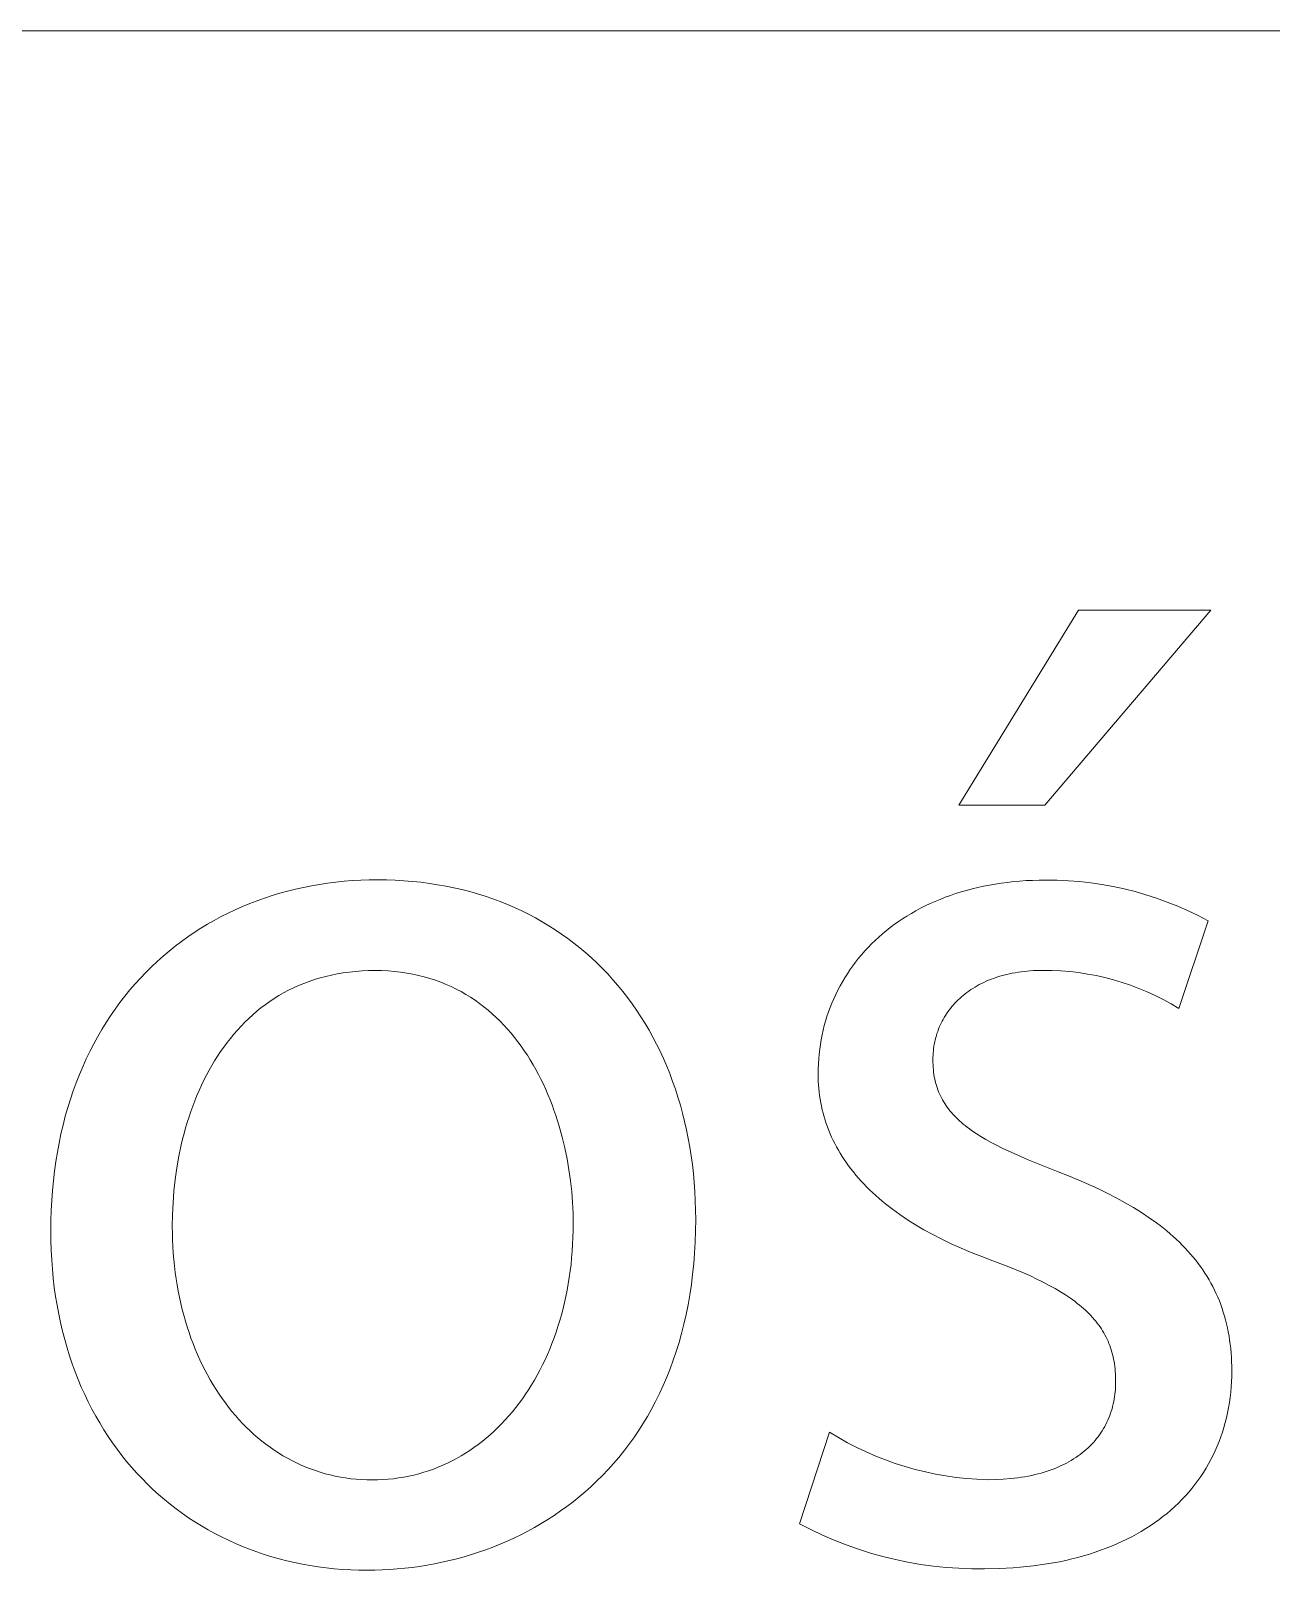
# Model space of a CAD drawing. Header units: millimetres. Extents: x 430 to 4403, y -1522 to 1254.
# Drawn here: x 3843.36 to 3879.55, y -1456.11 to -1411.21 of the extents above; entities that cross this region are included whole.
import ezdxf

# ---------------------------------------------------------------- set-up
doc = ezdxf.new("R2010")
doc.units = ezdxf.units.MM
doc.header["$MEASUREMENT"] = 0
doc.layers.add('Domyślny', color=7, linetype='Continuous', true_color=0x000000)

msp = doc.modelspace()

# ---------------------------------------------------------------- linework, layer by layer
at = {"layer": 'Domyślny', "color": 18, "lineweight": 15, "true_color": 0x000000}
for p, q in [((2901.529, -1411.214), (4399.215, -1411.214)), ((3870.432, -1433.802), (3873.924, -1428.113)), ((3877.788, -1428.113), (3872.945, -1433.802)), ((3873.924, -1428.113), (3877.788, -1428.113)), ((3872.945, -1433.802), (3870.432, -1433.802)), ((3850.627, -1436.369), (3850.853, -1436.307)), ((3850.853, -1436.307), (3851.082, -1436.25)), ((3851.082, -1436.25), (3851.312, -1436.199)), ((3851.312, -1436.199), (3851.545, -1436.153)), ((3851.545, -1436.153), (3851.781, -1436.112)), ((3851.781, -1436.112), (3852.018, -1436.076)), ((3852.018, -1436.076), (3852.257, -1436.046)), ((3852.257, -1436.046), (3852.499, -1436.021)), ((3852.499, -1436.021), (3852.742, -1436.002)), ((3852.742, -1436.002), (3852.987, -1435.988)), ((3852.987, -1435.988), (3853.234, -1435.98)), ((3853.234, -1435.98), (3853.482, -1435.977)), ((3853.482, -1435.977), (3853.74, -1435.98)), ((3853.74, -1435.98), (3853.995, -1435.989)), ((3853.995, -1435.989), (3854.248, -1436.004)), ((3854.248, -1436.004), (3854.498, -1436.024)), ((3854.498, -1436.024), (3854.745, -1436.05)), ((3854.745, -1436.05), (3854.989, -1436.082)), ((3854.989, -1436.082), (3855.23, -1436.119)), ((3855.23, -1436.119), (3855.469, -1436.162)), ((3855.469, -1436.162), (3855.704, -1436.21)), ((3855.704, -1436.21), (3855.936, -1436.264)), ((3855.936, -1436.264), (3856.166, -1436.323)), ((3856.166, -1436.323), (3856.392, -1436.387)), ((3870.341, -1436.38), (3870.499, -1436.331)), ((3870.499, -1436.331), (3870.659, -1436.285)), ((3870.659, -1436.285), (3870.821, -1436.241)), ((3870.821, -1436.241), (3870.986, -1436.201)), ((3870.986, -1436.201), (3871.154, -1436.165)), ((3871.154, -1436.165), (3871.324, -1436.131)), ((3871.324, -1436.131), (3871.497, -1436.101)), ((3871.497, -1436.101), (3871.673, -1436.074)), ((3871.673, -1436.074), (3871.851, -1436.051)), ((3871.851, -1436.051), (3872.032, -1436.031)), ((3872.032, -1436.031), (3872.215, -1436.015)), ((3872.215, -1436.015), (3872.4, -1436.002)), ((3872.4, -1436.002), (3872.588, -1435.993)), ((3872.588, -1435.993), (3872.779, -1435.987)), ((3872.779, -1435.987), (3872.972, -1435.985)), ((3872.972, -1435.985), (3873.301, -1435.989)), ((3873.301, -1435.989), (3873.63, -1436.003)), ((3873.63, -1436.003), (3873.958, -1436.028)), ((3873.958, -1436.028), (3874.285, -1436.065)), ((3874.285, -1436.065), (3874.61, -1436.113)), ((3874.61, -1436.113), (3874.934, -1436.171)), ((3874.934, -1436.171), (3875.256, -1436.241)), ((3875.256, -1436.241), (3875.575, -1436.321)), ((3875.575, -1436.321), (3875.891, -1436.412)), ((3849.325, -1436.851), (3849.535, -1436.758)), ((3849.535, -1436.758), (3849.748, -1436.67)), ((3849.748, -1436.67), (3849.964, -1436.587)), ((3849.964, -1436.587), (3850.182, -1436.509)), ((3850.182, -1436.509), (3850.403, -1436.436)), ((3850.403, -1436.436), (3850.627, -1436.369)), ((3856.392, -1436.387), (3856.615, -1436.457)), ((3856.615, -1436.457), (3856.835, -1436.532)), ((3856.835, -1436.532), (3857.051, -1436.612)), ((3857.051, -1436.612), (3857.264, -1436.698)), ((3857.264, -1436.698), (3857.474, -1436.788)), ((3869.318, -1436.809), (3869.456, -1436.739)), ((3869.456, -1436.739), (3869.596, -1436.672)), ((3869.596, -1436.672), (3869.74, -1436.608)), ((3869.74, -1436.608), (3869.886, -1436.547)), ((3869.886, -1436.547), (3870.035, -1436.488)), ((3870.035, -1436.488), (3870.187, -1436.433)), ((3870.187, -1436.433), (3870.341, -1436.38)), ((3875.891, -1436.412), (3876.204, -1436.513)), ((3876.204, -1436.513), (3876.514, -1436.625)), ((3876.514, -1436.625), (3876.819, -1436.748)), ((3876.819, -1436.748), (3877.12, -1436.881)), ((3848.514, -1437.274), (3848.712, -1437.16)), ((3848.712, -1437.16), (3848.913, -1437.052)), ((3848.913, -1437.052), (3849.117, -1436.949)), ((3849.117, -1436.949), (3849.325, -1436.851)), ((3857.474, -1436.788), (3857.681, -1436.884)), ((3857.681, -1436.884), (3857.884, -1436.984)), ((3857.884, -1436.984), (3858.084, -1437.09)), ((3858.084, -1437.09), (3858.28, -1437.2)), ((3858.28, -1437.2), (3858.473, -1437.316)), ((3868.551, -1437.283), (3868.671, -1437.198)), ((3868.671, -1437.198), (3868.795, -1437.115)), ((3868.795, -1437.115), (3868.921, -1437.034)), ((3868.921, -1437.034), (3869.05, -1436.957)), ((3869.05, -1436.957), (3869.183, -1436.881)), ((3869.183, -1436.881), (3869.318, -1436.809)), ((3877.708, -1437.176), (3876.848, -1439.73)), ((3877.12, -1436.881), (3877.417, -1437.023)), ((3877.417, -1437.023), (3877.708, -1437.176)), ((3847.753, -1437.776), (3847.938, -1437.643)), ((3847.938, -1437.643), (3848.127, -1437.515)), ((3848.127, -1437.515), (3848.319, -1437.392)), ((3848.319, -1437.392), (3848.514, -1437.274)), ((3858.473, -1437.316), (3858.662, -1437.436)), ((3858.662, -1437.436), (3858.847, -1437.56)), ((3858.847, -1437.56), (3859.029, -1437.69)), ((3867.992, -1437.746), (3868.098, -1437.649)), ((3868.098, -1437.649), (3868.207, -1437.554)), ((3868.207, -1437.554), (3868.318, -1437.461)), ((3868.318, -1437.461), (3868.433, -1437.371)), ((3868.433, -1437.371), (3868.551, -1437.283)), ((3847.219, -1438.205), (3847.394, -1438.057)), ((3847.394, -1438.057), (3847.572, -1437.914)), ((3847.572, -1437.914), (3847.753, -1437.776)), ((3859.029, -1437.69), (3859.207, -1437.824)), ((3859.207, -1437.824), (3859.381, -1437.963)), ((3859.381, -1437.963), (3859.551, -1438.106)), ((3859.551, -1438.106), (3859.718, -1438.254)), ((3867.601, -1438.157), (3867.694, -1438.051)), ((3867.694, -1438.051), (3867.79, -1437.947)), ((3867.79, -1437.947), (3867.89, -1437.846)), ((3867.89, -1437.846), (3867.992, -1437.746)), ((3846.718, -1438.676), (3846.882, -1438.514)), ((3846.882, -1438.514), (3847.049, -1438.357)), ((3847.049, -1438.357), (3847.219, -1438.205)), ((3859.718, -1438.254), (3859.88, -1438.407)), ((3859.88, -1438.407), (3860.039, -1438.563)), ((3860.039, -1438.563), (3860.193, -1438.724)), ((3867.259, -1438.6), (3867.34, -1438.487)), ((3867.34, -1438.487), (3867.424, -1438.375)), ((3867.424, -1438.375), (3867.511, -1438.265)), ((3867.511, -1438.265), (3867.601, -1438.157)), ((3846.252, -1439.191), (3846.404, -1439.014)), ((3846.404, -1439.014), (3846.559, -1438.843)), ((3846.559, -1438.843), (3846.718, -1438.676)), ((3851.324, -1438.999), (3851.173, -1439.062)), ((3851.479, -1438.941), (3851.324, -1438.999)), ((3851.637, -1438.887), (3851.479, -1438.941)), ((3851.799, -1438.838), (3851.637, -1438.887)), ((3851.964, -1438.794), (3851.799, -1438.838)), ((3852.132, -1438.755), (3851.964, -1438.794)), ((3852.303, -1438.721), (3852.132, -1438.755)), ((3852.478, -1438.691), (3852.303, -1438.721)), ((3852.656, -1438.667), (3852.478, -1438.691)), ((3852.838, -1438.648), (3852.656, -1438.667)), ((3853.023, -1438.634), (3852.838, -1438.648)), ((3853.211, -1438.626), (3853.023, -1438.634)), ((3853.403, -1438.623), (3853.211, -1438.626)), ((3853.595, -1438.626), (3853.403, -1438.623)), ((3853.784, -1438.635), (3853.595, -1438.626)), ((3853.969, -1438.65), (3853.784, -1438.635)), ((3854.15, -1438.671), (3853.969, -1438.65)), ((3854.328, -1438.697), (3854.15, -1438.671)), ((3854.502, -1438.728), (3854.328, -1438.697)), ((3854.673, -1438.765), (3854.502, -1438.728)), ((3854.84, -1438.807), (3854.673, -1438.765)), ((3855.004, -1438.854), (3854.84, -1438.807)), ((3855.164, -1438.907), (3855.004, -1438.854)), ((3855.321, -1438.964), (3855.164, -1438.907)), ((3855.474, -1439.026), (3855.321, -1438.964)), ((3860.193, -1438.724), (3860.344, -1438.89)), ((3860.344, -1438.89), (3860.49, -1439.059)), ((3866.969, -1439.073), (3867.036, -1438.953)), ((3867.036, -1438.953), (3867.107, -1438.833)), ((3867.107, -1438.833), (3867.182, -1438.716)), ((3867.182, -1438.716), (3867.259, -1438.6)), ((3871.097, -1439.001), (3871.032, -1439.035)), ((3871.164, -1438.969), (3871.097, -1439.001)), ((3871.232, -1438.938), (3871.164, -1438.969)), ((3871.302, -1438.908), (3871.232, -1438.938)), ((3871.373, -1438.879), (3871.302, -1438.908)), ((3871.445, -1438.852), (3871.373, -1438.879)), ((3871.519, -1438.826), (3871.445, -1438.852)), ((3871.595, -1438.802), (3871.519, -1438.826)), ((3871.671, -1438.779), (3871.595, -1438.802)), ((3871.75, -1438.757), (3871.671, -1438.779)), ((3871.829, -1438.737), (3871.75, -1438.757)), ((3871.91, -1438.719), (3871.829, -1438.737)), ((3871.993, -1438.702), (3871.91, -1438.719)), ((3872.076, -1438.686), (3871.993, -1438.702)), ((3872.162, -1438.672), (3872.076, -1438.686)), ((3872.248, -1438.66), (3872.162, -1438.672)), ((3872.336, -1438.649), (3872.248, -1438.66)), ((3872.425, -1438.64), (3872.336, -1438.649)), ((3872.516, -1438.632), (3872.425, -1438.64)), ((3872.608, -1438.626), (3872.516, -1438.632)), ((3872.702, -1438.622), (3872.608, -1438.626)), ((3872.796, -1438.619), (3872.702, -1438.622)), ((3872.892, -1438.618), (3872.796, -1438.619)), ((3873.152, -1438.621), (3872.892, -1438.618)), ((3873.412, -1438.634), (3873.152, -1438.621)), ((3873.672, -1438.655), (3873.412, -1438.634)), ((3873.93, -1438.685), (3873.672, -1438.655)), ((3874.187, -1438.725), (3873.93, -1438.685)), ((3874.443, -1438.773), (3874.187, -1438.725)), ((3874.697, -1438.83), (3874.443, -1438.773)), ((3874.948, -1438.896), (3874.697, -1438.83)), ((3875.197, -1438.971), (3874.948, -1438.896)), ((3875.444, -1439.054), (3875.197, -1438.971)), ((3845.962, -1439.557), (3846.105, -1439.371)), ((3846.105, -1439.371), (3846.252, -1439.191)), ((3850.463, -1439.439), (3850.331, -1439.527)), ((3850.599, -1439.356), (3850.463, -1439.439)), ((3850.737, -1439.276), (3850.599, -1439.356)), ((3850.879, -1439.2), (3850.737, -1439.276)), ((3851.024, -1439.129), (3850.879, -1439.2)), ((3851.173, -1439.062), (3851.024, -1439.129)), ((3855.624, -1439.092), (3855.474, -1439.026)), ((3855.771, -1439.164), (3855.624, -1439.092)), ((3855.914, -1439.239), (3855.771, -1439.164)), ((3856.053, -1439.319), (3855.914, -1439.239)), ((3856.19, -1439.403), (3856.053, -1439.319)), ((3856.323, -1439.492), (3856.19, -1439.403)), ((3860.49, -1439.059), (3860.633, -1439.233)), ((3860.633, -1439.233), (3860.771, -1439.411)), ((3860.771, -1439.411), (3860.905, -1439.594)), ((3866.731, -1439.573), (3866.786, -1439.446)), ((3866.786, -1439.446), (3866.843, -1439.32)), ((3866.843, -1439.32), (3866.904, -1439.196)), ((3866.904, -1439.196), (3866.969, -1439.073)), ((3870.46, -1439.435), (3870.412, -1439.482)), ((3870.511, -1439.39), (3870.46, -1439.435)), ((3870.563, -1439.347), (3870.511, -1439.39)), ((3870.616, -1439.304), (3870.563, -1439.347)), ((3870.671, -1439.262), (3870.616, -1439.304)), ((3870.728, -1439.221), (3870.671, -1439.262)), ((3870.785, -1439.181), (3870.728, -1439.221)), ((3870.845, -1439.143), (3870.785, -1439.181)), ((3870.906, -1439.106), (3870.845, -1439.143)), ((3870.968, -1439.07), (3870.906, -1439.106)), ((3871.032, -1439.035), (3870.968, -1439.07)), ((3875.687, -1439.146), (3875.444, -1439.054)), ((3875.927, -1439.247), (3875.687, -1439.146)), ((3876.164, -1439.355), (3875.927, -1439.247)), ((3876.396, -1439.472), (3876.164, -1439.355)), ((3876.624, -1439.597), (3876.396, -1439.472)), ((3845.689, -1439.941), (3845.824, -1439.747)), ((3845.824, -1439.747), (3845.962, -1439.557)), ((3849.834, -1439.916), (3849.718, -1440.022)), ((3849.954, -1439.813), (3849.834, -1439.916)), ((3850.076, -1439.714), (3849.954, -1439.813)), ((3850.202, -1439.619), (3850.076, -1439.714)), ((3850.331, -1439.527), (3850.202, -1439.619)), ((3856.452, -1439.584), (3856.323, -1439.492)), ((3856.579, -1439.68), (3856.452, -1439.584)), ((3856.702, -1439.78), (3856.579, -1439.68)), ((3856.822, -1439.884), (3856.702, -1439.78)), ((3856.939, -1439.991), (3856.822, -1439.884)), ((3860.905, -1439.594), (3861.034, -1439.78)), ((3861.034, -1439.78), (3861.159, -1439.97)), ((3866.588, -1439.964), (3866.632, -1439.832)), ((3866.632, -1439.832), (3866.68, -1439.702)), ((3866.68, -1439.702), (3866.731, -1439.573)), ((3870.076, -1439.884), (3870.041, -1439.938)), ((3870.112, -1439.83), (3870.076, -1439.884)), ((3870.15, -1439.778), (3870.112, -1439.83)), ((3870.19, -1439.726), (3870.15, -1439.778)), ((3870.231, -1439.675), (3870.19, -1439.726)), ((3870.274, -1439.625), (3870.231, -1439.675)), ((3870.318, -1439.577), (3870.274, -1439.625)), ((3870.364, -1439.529), (3870.318, -1439.577)), ((3870.412, -1439.482), (3870.364, -1439.529)), ((3876.848, -1439.73), (3876.624, -1439.597)), ((3845.313, -1440.552), (3845.434, -1440.344)), ((3845.434, -1440.344), (3845.559, -1440.14)), ((3845.559, -1440.14), (3845.689, -1439.941)), ((3849.387, -1440.36), (3849.283, -1440.479)), ((3849.494, -1440.244), (3849.387, -1440.36)), ((3849.604, -1440.131), (3849.494, -1440.244)), ((3849.718, -1440.022), (3849.604, -1440.131)), ((3857.052, -1440.101), (3856.939, -1439.991)), ((3857.162, -1440.215), (3857.052, -1440.101)), ((3857.269, -1440.332), (3857.162, -1440.215)), ((3857.373, -1440.452), (3857.269, -1440.332)), ((3861.159, -1439.97), (3861.28, -1440.164)), ((3861.28, -1440.164), (3861.397, -1440.362)), ((3861.397, -1440.362), (3861.509, -1440.564)), ((3866.446, -1440.503), (3866.476, -1440.366)), ((3866.476, -1440.366), (3866.51, -1440.231)), ((3866.51, -1440.231), (3866.547, -1440.097)), ((3866.547, -1440.097), (3866.588, -1439.964)), ((3869.84, -1440.338), (3869.818, -1440.398)), ((3869.864, -1440.279), (3869.84, -1440.338)), ((3869.889, -1440.22), (3869.864, -1440.279)), ((3869.917, -1440.162), (3869.889, -1440.22)), ((3869.945, -1440.105), (3869.917, -1440.162)), ((3869.975, -1440.048), (3869.945, -1440.105)), ((3870.007, -1439.993), (3869.975, -1440.048)), ((3870.041, -1439.938), (3870.007, -1439.993)), ((3845.084, -1440.982), (3845.196, -1440.765)), ((3845.196, -1440.765), (3845.313, -1440.552)), ((3849.085, -1440.726), (3848.99, -1440.854)), ((3849.182, -1440.601), (3849.085, -1440.726)), ((3849.283, -1440.479), (3849.182, -1440.601)), ((3857.474, -1440.575), (3857.373, -1440.452)), ((3857.572, -1440.701), (3857.474, -1440.575)), ((3857.667, -1440.829), (3857.572, -1440.701)), ((3861.509, -1440.564), (3861.616, -1440.77)), ((3861.616, -1440.77), (3861.719, -1440.98)), ((3866.376, -1440.92), (3866.395, -1440.78)), ((3866.395, -1440.78), (3866.419, -1440.641)), ((3866.419, -1440.641), (3866.446, -1440.503)), ((3869.718, -1440.769), (3869.708, -1440.833)), ((3869.731, -1440.706), (3869.718, -1440.769)), ((3869.745, -1440.643), (3869.731, -1440.706)), ((3869.761, -1440.581), (3869.745, -1440.643)), ((3869.778, -1440.519), (3869.761, -1440.581)), ((3869.797, -1440.458), (3869.778, -1440.519)), ((3869.818, -1440.398), (3869.797, -1440.458)), ((3844.875, -1441.429), (3844.978, -1441.203)), ((3844.978, -1441.203), (3845.084, -1440.982)), ((3848.724, -1441.254), (3848.641, -1441.393)), ((3848.809, -1441.118), (3848.724, -1441.254)), ((3848.898, -1440.985), (3848.809, -1441.118)), ((3848.99, -1440.854), (3848.898, -1440.985)), ((3857.758, -1440.961), (3857.667, -1440.829)), ((3857.847, -1441.094), (3857.758, -1440.961)), ((3857.932, -1441.23), (3857.847, -1441.094)), ((3858.015, -1441.369), (3857.932, -1441.23)), ((3861.719, -1440.98), (3861.818, -1441.193)), ((3861.818, -1441.193), (3861.912, -1441.41)), ((3866.337, -1441.346), (3866.347, -1441.203)), ((3866.347, -1441.203), (3866.359, -1441.061)), ((3866.359, -1441.061), (3866.376, -1440.92)), ((3869.678, -1441.158), (3869.677, -1441.225)), ((3869.677, -1441.225), (3869.678, -1441.299)), ((3869.681, -1441.092), (3869.678, -1441.158)), ((3869.685, -1441.027), (3869.681, -1441.092)), ((3869.691, -1440.962), (3869.685, -1441.027)), ((3869.698, -1440.897), (3869.691, -1440.962)), ((3869.708, -1440.833), (3869.698, -1440.897)), ((3844.686, -1441.894), (3844.778, -1441.659)), ((3844.778, -1441.659), (3844.875, -1441.429)), ((3848.484, -1441.677), (3848.411, -1441.822)), ((3848.561, -1441.534), (3848.484, -1441.677)), ((3848.641, -1441.393), (3848.561, -1441.534)), ((3858.094, -1441.509), (3858.015, -1441.369)), ((3858.17, -1441.652), (3858.094, -1441.509)), ((3858.244, -1441.796), (3858.17, -1441.652)), ((3861.912, -1441.41), (3862.001, -1441.631)), ((3862.001, -1441.631), (3862.085, -1441.855)), ((3866.33, -1441.635), (3866.332, -1441.49)), ((3866.331, -1441.742), (3866.33, -1441.635)), ((3866.332, -1441.49), (3866.337, -1441.346)), ((3869.678, -1441.299), (3869.681, -1441.372)), ((3869.681, -1441.372), (3869.685, -1441.444)), ((3869.685, -1441.444), (3869.691, -1441.515)), ((3869.691, -1441.515), (3869.699, -1441.584)), ((3869.699, -1441.584), (3869.708, -1441.652)), ((3869.708, -1441.652), (3869.719, -1441.719)), ((3844.516, -1442.376), (3844.599, -1442.133)), ((3844.599, -1442.133), (3844.686, -1441.894)), ((3848.272, -1442.12), (3848.207, -1442.271)), ((3848.34, -1441.97), (3848.272, -1442.12)), ((3848.411, -1441.822), (3848.34, -1441.97)), ((3858.315, -1441.942), (3858.244, -1441.796)), ((3858.382, -1442.09), (3858.315, -1441.942)), ((3858.447, -1442.24), (3858.382, -1442.09)), ((3862.085, -1441.855), (3862.165, -1442.082)), ((3862.165, -1442.082), (3862.24, -1442.314)), ((3866.335, -1441.849), (3866.331, -1441.742)), ((3866.341, -1441.956), (3866.335, -1441.849)), ((3866.349, -1442.062), (3866.341, -1441.956)), ((3866.36, -1442.167), (3866.349, -1442.062)), ((3866.374, -1442.272), (3866.36, -1442.167)), ((3869.719, -1441.719), (3869.732, -1441.785)), ((3869.732, -1441.785), (3869.746, -1441.85)), ((3869.746, -1441.85), (3869.762, -1441.914)), ((3869.762, -1441.914), (3869.78, -1441.977)), ((3869.78, -1441.977), (3869.8, -1442.039)), ((3869.8, -1442.039), (3869.822, -1442.1)), ((3869.822, -1442.1), (3869.845, -1442.16)), ((3869.845, -1442.16), (3869.87, -1442.219)), ((3844.44, -1442.623), (3844.516, -1442.376)), ((3848.086, -1442.58), (3848.029, -1442.737)), ((3848.145, -1442.425), (3848.086, -1442.58)), ((3848.207, -1442.271), (3848.145, -1442.425)), ((3858.509, -1442.391), (3858.447, -1442.24)), ((3858.568, -1442.543), (3858.509, -1442.391)), ((3858.624, -1442.697), (3858.568, -1442.543)), ((3862.24, -1442.314), (3862.31, -1442.548)), ((3862.31, -1442.548), (3862.375, -1442.786)), ((3866.389, -1442.376), (3866.374, -1442.272)), ((3866.407, -1442.479), (3866.389, -1442.376)), ((3866.428, -1442.582), (3866.407, -1442.479)), ((3866.451, -1442.684), (3866.428, -1442.582)), ((3869.87, -1442.219), (3869.896, -1442.277)), ((3869.896, -1442.277), (3869.925, -1442.334)), ((3869.925, -1442.334), (3869.955, -1442.39)), ((3869.955, -1442.39), (3869.987, -1442.445)), ((3869.987, -1442.445), (3870.021, -1442.5)), ((3870.021, -1442.5), (3870.056, -1442.554)), ((3870.056, -1442.554), (3870.093, -1442.607)), ((3870.093, -1442.607), (3870.133, -1442.659)), ((3844.301, -1443.131), (3844.368, -1442.875)), ((3844.368, -1442.875), (3844.44, -1442.623)), ((3847.925, -1443.055), (3847.877, -1443.216)), ((3847.976, -1442.895), (3847.925, -1443.055)), ((3848.029, -1442.737), (3847.976, -1442.895)), ((3858.678, -1442.851), (3858.624, -1442.697)), ((3858.728, -1443.007), (3858.678, -1442.851)), ((3858.776, -1443.164), (3858.728, -1443.007)), ((3862.375, -1442.786), (3862.435, -1443.027)), ((3862.435, -1443.027), (3862.49, -1443.272)), ((3866.476, -1442.786), (3866.451, -1442.684)), ((3866.504, -1442.887), (3866.476, -1442.786)), ((3866.535, -1442.987), (3866.504, -1442.887)), ((3866.567, -1443.087), (3866.535, -1442.987)), ((3870.133, -1442.659), (3870.173, -1442.711)), ((3870.173, -1442.711), (3870.216, -1442.762)), ((3870.216, -1442.762), (3870.261, -1442.812)), ((3870.261, -1442.812), (3870.307, -1442.862)), ((3870.307, -1442.862), (3870.355, -1442.911)), ((3870.355, -1442.911), (3870.405, -1442.959)), ((3870.405, -1442.959), (3870.457, -1443.007)), ((3870.457, -1443.007), (3870.51, -1443.055)), ((3870.51, -1443.055), (3870.565, -1443.102)), ((3844.185, -1443.655), (3844.24, -1443.391)), ((3844.24, -1443.391), (3844.301, -1443.131)), ((3847.833, -1443.379), (3847.79, -1443.543)), ((3847.877, -1443.216), (3847.833, -1443.379)), ((3858.863, -1443.479), (3858.776, -1443.164)), ((3858.94, -1443.797), (3858.863, -1443.479)), ((3862.49, -1443.272), (3862.54, -1443.52)), ((3866.603, -1443.186), (3866.567, -1443.087)), ((3866.64, -1443.285), (3866.603, -1443.186)), ((3866.681, -1443.382), (3866.64, -1443.285)), ((3866.723, -1443.479), (3866.681, -1443.382)), ((3866.768, -1443.576), (3866.723, -1443.479)), ((3870.565, -1443.102), (3870.623, -1443.148)), ((3870.623, -1443.148), (3870.682, -1443.194)), ((3870.682, -1443.194), (3870.743, -1443.24)), ((3870.743, -1443.24), (3870.805, -1443.285)), ((3870.805, -1443.285), (3870.936, -1443.374)), ((3870.936, -1443.374), (3871.075, -1443.462)), ((3871.075, -1443.462), (3871.221, -1443.549)), ((3844.091, -1444.196), (3844.135, -1443.924)), ((3844.135, -1443.924), (3844.185, -1443.655)), ((3847.751, -1443.708), (3847.681, -1444.041)), ((3847.79, -1443.543), (3847.751, -1443.708)), ((3859.006, -1444.116), (3858.94, -1443.797)), ((3862.54, -1443.52), (3862.585, -1443.771)), ((3862.585, -1443.771), (3862.625, -1444.025)), ((3866.816, -1443.671), (3866.768, -1443.576)), ((3866.866, -1443.766), (3866.816, -1443.671)), ((3866.919, -1443.86), (3866.866, -1443.766)), ((3866.974, -1443.954), (3866.919, -1443.86)), ((3867.031, -1444.047), (3866.974, -1443.954)), ((3871.221, -1443.549), (3871.374, -1443.635)), ((3871.374, -1443.635), (3871.535, -1443.72)), ((3871.535, -1443.72), (3871.703, -1443.805)), ((3871.703, -1443.805), (3872.063, -1443.974)), ((3844.052, -1444.473), (3844.091, -1444.196)), ((3847.622, -1444.377), (3847.574, -1444.716)), ((3847.681, -1444.041), (3847.622, -1444.377)), ((3859.061, -1444.435), (3859.006, -1444.116)), ((3862.625, -1444.025), (3862.66, -1444.282)), ((3862.66, -1444.282), (3862.689, -1444.542)), ((3867.091, -1444.139), (3867.031, -1444.047)), ((3867.154, -1444.23), (3867.091, -1444.139)), ((3867.219, -1444.32), (3867.154, -1444.23)), ((3867.287, -1444.41), (3867.219, -1444.32)), ((3867.357, -1444.499), (3867.287, -1444.41)), ((3872.063, -1443.974), (3872.454, -1444.144)), ((3872.454, -1444.144), (3873.329, -1444.492)), ((3843.992, -1445.039), (3844.019, -1444.754)), ((3844.019, -1444.754), (3844.052, -1444.473)), ((3847.574, -1444.716), (3847.537, -1445.057)), ((3859.106, -1444.754), (3859.061, -1444.435)), ((3859.141, -1445.072), (3859.106, -1444.754)), ((3862.689, -1444.542), (3862.713, -1444.805)), ((3862.713, -1444.805), (3862.732, -1445.071)), ((3867.429, -1444.588), (3867.357, -1444.499)), ((3867.504, -1444.675), (3867.429, -1444.588)), ((3867.582, -1444.762), (3867.504, -1444.675)), ((3867.662, -1444.848), (3867.582, -1444.762)), ((3867.745, -1444.933), (3867.662, -1444.848)), ((3873.329, -1444.492), (3873.638, -1444.614)), ((3873.638, -1444.614), (3873.937, -1444.738)), ((3873.937, -1444.738), (3874.227, -1444.864)), ((3843.971, -1445.327), (3843.992, -1445.039)), ((3847.537, -1445.057), (3847.51, -1445.4)), ((3859.165, -1445.387), (3859.141, -1445.072)), ((3862.732, -1445.071), (3862.746, -1445.34)), ((3867.83, -1445.017), (3867.745, -1444.933)), ((3867.918, -1445.101), (3867.83, -1445.017)), ((3868.008, -1445.184), (3867.918, -1445.101)), ((3868.101, -1445.266), (3868.008, -1445.184)), ((3868.197, -1445.347), (3868.101, -1445.266)), ((3874.227, -1444.864), (3874.508, -1444.993)), ((3874.508, -1444.993), (3874.778, -1445.125)), ((3874.778, -1445.125), (3875.04, -1445.26)), ((3875.04, -1445.26), (3875.291, -1445.398)), ((3843.946, -1445.917), (3843.956, -1445.62)), ((3843.956, -1445.62), (3843.971, -1445.327)), ((3847.494, -1445.743), (3847.489, -1446.085)), ((3847.51, -1445.4), (3847.494, -1445.743)), ((3859.18, -1445.698), (3859.165, -1445.387)), ((3859.185, -1446.006), (3859.18, -1445.698)), ((3862.746, -1445.34), (3862.754, -1445.612)), ((3862.754, -1445.612), (3862.757, -1445.887)), ((3868.295, -1445.427), (3868.197, -1445.347)), ((3868.498, -1445.585), (3868.295, -1445.427)), ((3868.712, -1445.74), (3868.498, -1445.585)), ((3868.937, -1445.891), (3868.712, -1445.74)), ((3875.291, -1445.398), (3875.533, -1445.539)), ((3875.533, -1445.539), (3875.765, -1445.684)), ((3875.765, -1445.684), (3875.987, -1445.833)), ((3843.943, -1446.218), (3843.946, -1445.917)), ((3847.489, -1446.085), (3847.491, -1446.282)), ((3859.177, -1446.409), (3859.183, -1446.208)), ((3859.183, -1446.208), (3859.185, -1446.006)), ((3862.757, -1445.887), (3862.753, -1446.218)), ((3869.171, -1446.038), (3868.937, -1445.891)), ((3869.416, -1446.182), (3869.171, -1446.038)), ((3869.671, -1446.323), (3869.416, -1446.182)), ((3875.987, -1445.833), (3876.2, -1445.985)), ((3876.2, -1445.985), (3876.303, -1446.062)), ((3876.303, -1446.062), (3876.403, -1446.141)), ((3876.403, -1446.141), (3876.501, -1446.22)), ((3843.946, -1446.501), (3843.943, -1446.218)), ((3843.955, -1446.78), (3843.946, -1446.501)), ((3847.491, -1446.282), (3847.496, -1446.477)), ((3847.496, -1446.477), (3847.505, -1446.67)), ((3859.155, -1446.805), (3859.168, -1446.608)), ((3859.168, -1446.608), (3859.177, -1446.409)), ((3862.742, -1446.542), (3862.725, -1446.861)), ((3862.753, -1446.218), (3862.742, -1446.542)), ((3869.937, -1446.46), (3869.671, -1446.323)), ((3870.213, -1446.592), (3869.937, -1446.46)), ((3870.5, -1446.722), (3870.213, -1446.592)), ((3876.501, -1446.22), (3876.596, -1446.301)), ((3876.596, -1446.301), (3876.689, -1446.382)), ((3876.689, -1446.382), (3876.78, -1446.465)), ((3876.78, -1446.465), (3876.868, -1446.548)), ((3876.868, -1446.548), (3876.954, -1446.633)), ((3876.954, -1446.633), (3877.037, -1446.719)), ((3843.97, -1447.057), (3843.955, -1446.78)), ((3843.99, -1447.329), (3843.97, -1447.057)), ((3847.505, -1446.67), (3847.517, -1446.862)), ((3847.517, -1446.862), (3847.533, -1447.052)), ((3847.533, -1447.052), (3847.552, -1447.24)), ((3859.12, -1447.193), (3859.139, -1447)), ((3859.139, -1447), (3859.155, -1446.805)), ((3862.725, -1446.861), (3862.7, -1447.175)), ((3870.798, -1446.847), (3870.5, -1446.722)), ((3871.105, -1446.968), (3870.798, -1446.847)), ((3871.424, -1447.086), (3871.105, -1446.968)), ((3871.889, -1447.264), (3871.424, -1447.086)), ((3877.037, -1446.719), (3877.118, -1446.806)), ((3877.118, -1446.806), (3877.196, -1446.894)), ((3877.196, -1446.894), (3877.272, -1446.984)), ((3877.272, -1446.984), (3877.345, -1447.074)), ((3877.345, -1447.074), (3877.416, -1447.166)), ((3844.016, -1447.599), (3843.99, -1447.329)), ((3847.552, -1447.24), (3847.574, -1447.426)), ((3847.574, -1447.426), (3847.6, -1447.611)), ((3859.07, -1447.573), (3859.096, -1447.384)), ((3859.096, -1447.384), (3859.12, -1447.193)), ((3862.669, -1447.482), (3862.631, -1447.784)), ((3862.7, -1447.175), (3862.669, -1447.482)), ((3872.319, -1447.442), (3871.889, -1447.264)), ((3872.52, -1447.532), (3872.319, -1447.442)), ((3872.713, -1447.622), (3872.52, -1447.532)), ((3877.416, -1447.166), (3877.485, -1447.259)), ((3877.485, -1447.259), (3877.551, -1447.353)), ((3877.551, -1447.353), (3877.614, -1447.449)), ((3877.614, -1447.449), (3877.675, -1447.545)), ((3877.675, -1447.545), (3877.734, -1447.643)), ((3844.047, -1447.865), (3844.016, -1447.599)), ((3844.084, -1448.127), (3844.047, -1447.865)), ((3847.6, -1447.611), (3847.629, -1447.794)), ((3847.629, -1447.794), (3847.662, -1447.975)), ((3847.662, -1447.975), (3847.697, -1448.153)), ((3858.97, -1448.127), (3859.007, -1447.945)), ((3859.007, -1447.945), (3859.04, -1447.76)), ((3859.04, -1447.76), (3859.07, -1447.573)), ((3862.631, -1447.784), (3862.586, -1448.08)), ((3872.897, -1447.713), (3872.713, -1447.622)), ((3873.072, -1447.805), (3872.897, -1447.713)), ((3873.24, -1447.897), (3873.072, -1447.805)), ((3873.399, -1447.991), (3873.24, -1447.897)), ((3873.549, -1448.086), (3873.399, -1447.991)), ((3877.734, -1447.643), (3877.79, -1447.743)), ((3877.79, -1447.743), (3877.844, -1447.843)), ((3877.844, -1447.843), (3877.895, -1447.946)), ((3877.895, -1447.946), (3877.944, -1448.049)), ((3844.126, -1448.386), (3844.084, -1448.127)), ((3844.174, -1448.642), (3844.126, -1448.386)), ((3847.697, -1448.153), (3847.736, -1448.33)), ((3847.736, -1448.33), (3847.778, -1448.505)), ((3858.887, -1448.485), (3858.93, -1448.307)), ((3858.93, -1448.307), (3858.97, -1448.127)), ((3862.536, -1448.37), (3862.478, -1448.654)), ((3862.586, -1448.08), (3862.536, -1448.37)), ((3873.692, -1448.182), (3873.549, -1448.086)), ((3873.76, -1448.231), (3873.692, -1448.182)), ((3873.827, -1448.28), (3873.76, -1448.231)), ((3873.891, -1448.33), (3873.827, -1448.28)), ((3873.953, -1448.379), (3873.891, -1448.33)), ((3874.014, -1448.43), (3873.953, -1448.379)), ((3874.073, -1448.481), (3874.014, -1448.43)), ((3877.944, -1448.049), (3877.99, -1448.154)), ((3877.99, -1448.154), (3878.034, -1448.26)), ((3878.034, -1448.26), (3878.075, -1448.368)), ((3878.075, -1448.368), (3878.114, -1448.477)), ((3844.227, -1448.893), (3844.174, -1448.642)), ((3844.285, -1449.142), (3844.227, -1448.893)), ((3847.778, -1448.505), (3847.823, -1448.677)), ((3847.823, -1448.677), (3847.871, -1448.848)), ((3847.871, -1448.848), (3847.922, -1449.016)), ((3858.739, -1449.005), (3858.792, -1448.834)), ((3858.792, -1448.834), (3858.841, -1448.661)), ((3858.841, -1448.661), (3858.887, -1448.485)), ((3862.478, -1448.654), (3862.415, -1448.933)), ((3874.129, -1448.532), (3874.073, -1448.481)), ((3874.184, -1448.584), (3874.129, -1448.532)), ((3874.237, -1448.636), (3874.184, -1448.584)), ((3874.288, -1448.689), (3874.237, -1448.636)), ((3874.337, -1448.743), (3874.288, -1448.689)), ((3874.384, -1448.797), (3874.337, -1448.743)), ((3874.43, -1448.851), (3874.384, -1448.797)), ((3874.473, -1448.906), (3874.43, -1448.851)), ((3878.114, -1448.477), (3878.15, -1448.588)), ((3878.15, -1448.588), (3878.184, -1448.7)), ((3878.184, -1448.7), (3878.215, -1448.813)), ((3878.215, -1448.813), (3878.244, -1448.928)), ((3844.349, -1449.386), (3844.285, -1449.142)), ((3847.922, -1449.016), (3847.977, -1449.182)), ((3847.977, -1449.182), (3848.034, -1449.345)), ((3848.034, -1449.345), (3848.094, -1449.506)), ((3858.564, -1449.502), (3858.625, -1449.339)), ((3858.625, -1449.339), (3858.684, -1449.173)), ((3858.684, -1449.173), (3858.739, -1449.005)), ((3862.346, -1449.206), (3862.271, -1449.474)), ((3862.415, -1448.933), (3862.346, -1449.206)), ((3874.515, -1448.962), (3874.473, -1448.906)), ((3874.555, -1449.019), (3874.515, -1448.962)), ((3874.593, -1449.076), (3874.555, -1449.019)), ((3874.63, -1449.134), (3874.593, -1449.076)), ((3874.664, -1449.193), (3874.63, -1449.134)), ((3874.697, -1449.252), (3874.664, -1449.193)), ((3874.728, -1449.312), (3874.697, -1449.252)), ((3874.758, -1449.373), (3874.728, -1449.312)), ((3878.244, -1448.928), (3878.27, -1449.045)), ((3878.27, -1449.045), (3878.294, -1449.163)), ((3878.294, -1449.163), (3878.316, -1449.283)), ((3878.316, -1449.283), (3878.334, -1449.404)), ((3844.417, -1449.627), (3844.349, -1449.386)), ((3844.491, -1449.863), (3844.417, -1449.627)), ((3848.094, -1449.506), (3848.157, -1449.665)), ((3848.157, -1449.665), (3848.223, -1449.821)), ((3858.432, -1449.821), (3858.499, -1449.663)), ((3858.499, -1449.663), (3858.564, -1449.502)), ((3862.19, -1449.736), (3862.103, -1449.992)), ((3862.271, -1449.474), (3862.19, -1449.736)), ((3874.786, -1449.434), (3874.758, -1449.373)), ((3874.812, -1449.497), (3874.786, -1449.434)), ((3874.836, -1449.56), (3874.812, -1449.497)), ((3874.859, -1449.624), (3874.836, -1449.56)), ((3874.88, -1449.689), (3874.859, -1449.624)), ((3874.899, -1449.755), (3874.88, -1449.689)), ((3874.917, -1449.821), (3874.899, -1449.755)), ((3878.334, -1449.404), (3878.351, -1449.527)), ((3878.351, -1449.527), (3878.365, -1449.652)), ((3878.365, -1449.652), (3878.376, -1449.778)), ((3878.376, -1449.778), (3878.385, -1449.906)), ((3844.57, -1450.097), (3844.491, -1449.863)), ((3844.653, -1450.326), (3844.57, -1450.097)), ((3848.223, -1449.821), (3848.292, -1449.975)), ((3848.292, -1449.975), (3848.364, -1450.126)), ((3848.364, -1450.126), (3848.439, -1450.274)), ((3858.213, -1450.278), (3858.289, -1450.128)), ((3858.289, -1450.128), (3858.362, -1449.976)), ((3858.362, -1449.976), (3858.432, -1449.821)), ((3862.011, -1450.243), (3861.913, -1450.488)), ((3862.103, -1449.992), (3862.011, -1450.243)), ((3874.933, -1449.889), (3874.917, -1449.821)), ((3874.948, -1449.957), (3874.933, -1449.889)), ((3874.961, -1450.027), (3874.948, -1449.957)), ((3874.972, -1450.097), (3874.961, -1450.027)), ((3874.982, -1450.168), (3874.972, -1450.097)), ((3874.99, -1450.241), (3874.982, -1450.168)), ((3874.997, -1450.314), (3874.99, -1450.241)), ((3878.385, -1449.906), (3878.391, -1450.036)), ((3878.391, -1450.036), (3878.395, -1450.167)), ((3878.395, -1450.167), (3878.396, -1450.3)), ((3844.742, -1450.551), (3844.653, -1450.326)), ((3844.835, -1450.773), (3844.742, -1450.551)), ((3848.439, -1450.274), (3848.516, -1450.42)), ((3848.516, -1450.42), (3848.596, -1450.563)), ((3848.596, -1450.563), (3848.679, -1450.703)), ((3857.968, -1450.71), (3858.053, -1450.569)), ((3858.053, -1450.569), (3858.134, -1450.425)), ((3858.134, -1450.425), (3858.213, -1450.278)), ((3861.913, -1450.488), (3861.81, -1450.727)), ((3875.002, -1450.388), (3874.997, -1450.314)), ((3875.006, -1450.464), (3875.002, -1450.388)), ((3875.008, -1450.54), (3875.006, -1450.464)), ((3875.006, -1450.766), (3875.008, -1450.692)), ((3875.009, -1450.618), (3875.008, -1450.54)), ((3875.008, -1450.692), (3875.009, -1450.618)), ((3878.388, -1450.615), (3878.379, -1450.77)), ((3878.394, -1450.458), (3878.388, -1450.615)), ((3878.396, -1450.3), (3878.394, -1450.458)), ((3844.933, -1450.99), (3844.835, -1450.773)), ((3845.035, -1451.204), (3844.933, -1450.99)), ((3848.679, -1450.703), (3848.764, -1450.841)), ((3848.764, -1450.841), (3848.852, -1450.975)), ((3848.852, -1450.975), (3848.942, -1451.107)), ((3848.942, -1451.107), (3849.036, -1451.235)), ((3857.606, -1451.245), (3857.701, -1451.116)), ((3857.701, -1451.116), (3857.792, -1450.984)), ((3857.792, -1450.984), (3857.882, -1450.848)), ((3857.882, -1450.848), (3857.968, -1450.71)), ((3861.702, -1450.961), (3861.589, -1451.19)), ((3861.81, -1450.727), (3861.702, -1450.961)), ((3874.953, -1451.197), (3874.966, -1451.126)), ((3874.966, -1451.126), (3874.978, -1451.055)), ((3874.978, -1451.055), (3874.987, -1450.984)), ((3874.987, -1450.984), (3874.995, -1450.912)), ((3874.995, -1450.912), (3875.001, -1450.839)), ((3875.001, -1450.839), (3875.006, -1450.766)), ((3878.348, -1451.075), (3878.327, -1451.225)), ((3878.365, -1450.923), (3878.348, -1451.075)), ((3878.379, -1450.77), (3878.365, -1450.923)), ((3845.142, -1451.413), (3845.035, -1451.204)), ((3845.254, -1451.619), (3845.142, -1451.413)), ((3849.036, -1451.235), (3849.131, -1451.361)), ((3849.131, -1451.361), (3849.229, -1451.483)), ((3849.229, -1451.483), (3849.33, -1451.603)), ((3857.308, -1451.613), (3857.41, -1451.494)), ((3857.41, -1451.494), (3857.509, -1451.371)), ((3857.509, -1451.371), (3857.606, -1451.245)), ((3861.47, -1451.413), (3861.347, -1451.63)), ((3861.589, -1451.19), (3861.47, -1451.413)), ((3874.836, -1451.604), (3874.86, -1451.538)), ((3874.86, -1451.538), (3874.882, -1451.471)), ((3874.882, -1451.471), (3874.903, -1451.404)), ((3874.903, -1451.404), (3874.921, -1451.335)), ((3874.921, -1451.335), (3874.938, -1451.266)), ((3874.938, -1451.266), (3874.953, -1451.197)), ((3878.274, -1451.521), (3878.242, -1451.666)), ((3878.303, -1451.374), (3878.274, -1451.521)), ((3878.327, -1451.225), (3878.303, -1451.374)), ((3845.37, -1451.82), (3845.254, -1451.619)), ((3845.491, -1452.017), (3845.37, -1451.82)), ((3845.616, -1452.211), (3845.491, -1452.017)), ((3849.33, -1451.603), (3849.433, -1451.719)), ((3849.433, -1451.719), (3849.538, -1451.832)), ((3849.538, -1451.832), (3849.646, -1451.941)), ((3849.646, -1451.941), (3849.756, -1452.048)), ((3856.878, -1452.058), (3856.989, -1451.952)), ((3856.989, -1451.952), (3857.097, -1451.842)), ((3857.097, -1451.842), (3857.204, -1451.729)), ((3857.204, -1451.729), (3857.308, -1451.613)), ((3861.22, -1451.843), (3861.087, -1452.049)), ((3861.347, -1451.63), (3861.22, -1451.843)), ((3874.58, -1452.104), (3874.618, -1452.045)), ((3874.618, -1452.045), (3874.655, -1451.984)), ((3874.655, -1451.984), (3874.69, -1451.923)), ((3874.69, -1451.923), (3874.723, -1451.861)), ((3874.723, -1451.861), (3874.754, -1451.798)), ((3874.754, -1451.798), (3874.783, -1451.734)), ((3874.783, -1451.734), (3874.811, -1451.67)), ((3874.811, -1451.67), (3874.836, -1451.604)), ((3878.166, -1451.951), (3878.123, -1452.09)), ((3878.206, -1451.809), (3878.166, -1451.951)), ((3878.242, -1451.666), (3878.206, -1451.809)), ((3845.745, -1452.4), (3845.616, -1452.211)), ((3845.878, -1452.584), (3845.745, -1452.4)), ((3849.756, -1452.048), (3849.869, -1452.151)), ((3849.869, -1452.151), (3849.983, -1452.25)), ((3849.983, -1452.25), (3850.1, -1452.346)), ((3850.1, -1452.346), (3850.219, -1452.439)), ((3850.219, -1452.439), (3850.34, -1452.528)), ((3856.29, -1452.536), (3856.412, -1452.448)), ((3856.412, -1452.448), (3856.531, -1452.356)), ((3856.531, -1452.356), (3856.649, -1452.26)), ((3856.649, -1452.26), (3856.764, -1452.161)), ((3856.764, -1452.161), (3856.878, -1452.058)), ((3860.809, -1452.447), (3860.664, -1452.637)), ((3860.95, -1452.251), (3860.809, -1452.447)), ((3861.087, -1452.049), (3860.95, -1452.251)), ((3865.788, -1454.759), (3866.661, -1452.087)), ((3866.661, -1452.087), (3866.921, -1452.244)), ((3866.921, -1452.244), (3867.186, -1452.394)), ((3867.186, -1452.394), (3867.456, -1452.534)), ((3874.207, -1452.543), (3874.26, -1452.492)), ((3874.26, -1452.492), (3874.311, -1452.44)), ((3874.311, -1452.44), (3874.36, -1452.386)), ((3874.36, -1452.386), (3874.408, -1452.332)), ((3874.408, -1452.332), (3874.454, -1452.276)), ((3874.454, -1452.276), (3874.498, -1452.22)), ((3874.498, -1452.22), (3874.54, -1452.162)), ((3874.54, -1452.162), (3874.58, -1452.104)), ((3878.025, -1452.364), (3877.971, -1452.498)), ((3878.076, -1452.228), (3878.025, -1452.364)), ((3878.123, -1452.09), (3878.076, -1452.228)), ((3846.016, -1452.765), (3845.878, -1452.584)), ((3846.157, -1452.941), (3846.016, -1452.765)), ((3846.303, -1453.113), (3846.157, -1452.941)), ((3850.34, -1452.528), (3850.464, -1452.613)), ((3850.464, -1452.613), (3850.589, -1452.695)), ((3850.589, -1452.695), (3850.716, -1452.773)), ((3850.716, -1452.773), (3850.846, -1452.847)), ((3850.846, -1452.847), (3850.977, -1452.917)), ((3850.977, -1452.917), (3851.111, -1452.983)), ((3855.518, -1452.989), (3855.651, -1452.923)), ((3855.651, -1452.923), (3855.783, -1452.853)), ((3855.783, -1452.853), (3855.913, -1452.78)), ((3855.913, -1452.78), (3856.04, -1452.702)), ((3856.04, -1452.702), (3856.166, -1452.621)), ((3856.166, -1452.621), (3856.29, -1452.536)), ((3860.514, -1452.823), (3860.361, -1453.002)), ((3860.664, -1452.637), (3860.514, -1452.823)), ((3867.456, -1452.534), (3867.731, -1452.665)), ((3867.731, -1452.665), (3868.01, -1452.786)), ((3868.01, -1452.786), (3868.293, -1452.898)), ((3868.293, -1452.898), (3868.579, -1453.001)), ((3873.644, -1452.951), (3873.714, -1452.911)), ((3873.714, -1452.911), (3873.782, -1452.869)), ((3873.782, -1452.869), (3873.848, -1452.826)), ((3873.848, -1452.826), (3873.913, -1452.782)), ((3873.913, -1452.782), (3873.975, -1452.737)), ((3873.975, -1452.737), (3874.036, -1452.69)), ((3874.036, -1452.69), (3874.095, -1452.642)), ((3874.095, -1452.642), (3874.152, -1452.593)), ((3874.152, -1452.593), (3874.207, -1452.543)), ((3877.787, -1452.889), (3877.718, -1453.015)), ((3877.852, -1452.761), (3877.787, -1452.889)), ((3877.913, -1452.631), (3877.852, -1452.761)), ((3877.971, -1452.498), (3877.913, -1452.631)), ((3846.452, -1453.28), (3846.303, -1453.113)), ((3846.606, -1453.443), (3846.452, -1453.28)), ((3851.111, -1452.983), (3851.246, -1453.046)), ((3851.246, -1453.046), (3851.383, -1453.105)), ((3851.383, -1453.105), (3851.522, -1453.159)), ((3851.522, -1453.159), (3851.663, -1453.209)), ((3851.663, -1453.209), (3851.806, -1453.256)), ((3851.806, -1453.256), (3851.95, -1453.298)), ((3851.95, -1453.298), (3852.097, -1453.336)), ((3852.097, -1453.336), (3852.244, -1453.369)), ((3852.244, -1453.369), (3852.394, -1453.399)), ((3854.242, -1453.4), (3854.39, -1453.371)), ((3854.39, -1453.371), (3854.536, -1453.338)), ((3854.536, -1453.338), (3854.682, -1453.3)), ((3854.682, -1453.3), (3854.825, -1453.259)), ((3854.825, -1453.259), (3854.967, -1453.213)), ((3854.967, -1453.213), (3855.107, -1453.163)), ((3855.107, -1453.163), (3855.246, -1453.109)), ((3855.246, -1453.109), (3855.383, -1453.051)), ((3855.383, -1453.051), (3855.518, -1452.989)), ((3860.042, -1453.347), (3859.877, -1453.511)), ((3860.203, -1453.177), (3860.042, -1453.347)), ((3860.361, -1453.002), (3860.203, -1453.177)), ((3868.579, -1453.001), (3868.869, -1453.093)), ((3868.869, -1453.093), (3869.161, -1453.176)), ((3869.161, -1453.176), (3869.457, -1453.249)), ((3869.457, -1453.249), (3869.754, -1453.312)), ((3869.754, -1453.312), (3870.054, -1453.365)), ((3870.054, -1453.365), (3870.355, -1453.408)), ((3872.262, -1453.403), (3872.363, -1453.386)), ((3872.363, -1453.386), (3872.462, -1453.368)), ((3872.462, -1453.368), (3872.559, -1453.348)), ((3872.559, -1453.348), (3872.654, -1453.326)), ((3872.654, -1453.326), (3872.747, -1453.303)), ((3872.747, -1453.303), (3872.838, -1453.279)), ((3872.838, -1453.279), (3872.927, -1453.252)), ((3872.927, -1453.252), (3873.015, -1453.225)), ((3873.015, -1453.225), (3873.1, -1453.195)), ((3873.1, -1453.195), (3873.183, -1453.165)), ((3873.183, -1453.165), (3873.265, -1453.133)), ((3873.265, -1453.133), (3873.344, -1453.099)), ((3873.344, -1453.099), (3873.422, -1453.064)), ((3873.422, -1453.064), (3873.498, -1453.028)), ((3873.498, -1453.028), (3873.572, -1452.99)), ((3873.572, -1452.99), (3873.644, -1452.951)), ((3877.491, -1453.381), (3877.408, -1453.499)), ((3877.57, -1453.261), (3877.491, -1453.381)), ((3877.646, -1453.139), (3877.57, -1453.261)), ((3877.718, -1453.015), (3877.646, -1453.139)), ((3846.763, -1453.601), (3846.606, -1453.443)), ((3846.924, -1453.756), (3846.763, -1453.601)), ((3847.089, -1453.905), (3846.924, -1453.756)), ((3852.394, -1453.399), (3852.545, -1453.424)), ((3852.545, -1453.424), (3852.698, -1453.444)), ((3852.698, -1453.444), (3852.852, -1453.46)), ((3852.852, -1453.46), (3853.008, -1453.472)), ((3853.008, -1453.472), (3853.165, -1453.479)), ((3853.165, -1453.479), (3853.324, -1453.481)), ((3853.324, -1453.481), (3853.48, -1453.479)), ((3853.48, -1453.479), (3853.635, -1453.472)), ((3853.635, -1453.472), (3853.789, -1453.461)), ((3853.789, -1453.461), (3853.941, -1453.445)), ((3853.941, -1453.445), (3854.092, -1453.424)), ((3854.092, -1453.424), (3854.242, -1453.4)), ((3859.537, -1453.823), (3859.362, -1453.972)), ((3859.709, -1453.67), (3859.537, -1453.823)), ((3859.877, -1453.511), (3859.709, -1453.67)), ((3870.355, -1453.408), (3870.658, -1453.441)), ((3870.658, -1453.441), (3870.961, -1453.463)), ((3870.961, -1453.463), (3871.265, -1453.476)), ((3871.265, -1453.476), (3871.5, -1453.472)), ((3871.5, -1453.472), (3871.728, -1453.461)), ((3871.728, -1453.461), (3871.947, -1453.443)), ((3871.947, -1453.443), (3872.054, -1453.431)), ((3872.054, -1453.431), (3872.159, -1453.418)), ((3872.159, -1453.418), (3872.262, -1453.403)), ((3877.139, -1453.838), (3877.042, -1453.947)), ((3877.232, -1453.727), (3877.139, -1453.838)), ((3877.322, -1453.614), (3877.232, -1453.727)), ((3877.408, -1453.499), (3877.322, -1453.614)), ((3847.257, -1454.05), (3847.089, -1453.905)), ((3847.429, -1454.19), (3847.257, -1454.05)), ((3847.604, -1454.326), (3847.429, -1454.19)), ((3859.002, -1454.253), (3858.818, -1454.386)), ((3859.184, -1454.115), (3859.002, -1454.253)), ((3859.362, -1453.972), (3859.184, -1454.115)), ((3876.731, -1454.259), (3876.621, -1454.358)), ((3876.838, -1454.157), (3876.731, -1454.259)), ((3876.942, -1454.053), (3876.838, -1454.157)), ((3877.042, -1453.947), (3876.942, -1454.053)), ((3847.783, -1454.457), (3847.604, -1454.326)), ((3847.965, -1454.584), (3847.783, -1454.457)), ((3848.151, -1454.705), (3847.965, -1454.584)), ((3848.339, -1454.822), (3848.151, -1454.705)), ((3858.442, -1454.637), (3858.249, -1454.755)), ((3858.631, -1454.514), (3858.442, -1454.637)), ((3858.818, -1454.386), (3858.631, -1454.514)), ((3876.146, -1454.73), (3876.019, -1454.817)), ((3876.27, -1454.641), (3876.146, -1454.73)), ((3876.39, -1454.549), (3876.27, -1454.641)), ((3876.507, -1454.455), (3876.39, -1454.549)), ((3876.621, -1454.358), (3876.507, -1454.455)), ((3848.531, -1454.934), (3848.339, -1454.822)), ((3848.726, -1455.042), (3848.531, -1454.934)), ((3848.924, -1455.144), (3848.726, -1455.042)), ((3849.125, -1455.241), (3848.924, -1455.144)), ((3857.457, -1455.175), (3857.254, -1455.268)), ((3857.659, -1455.078), (3857.457, -1455.175)), ((3857.858, -1454.975), (3857.659, -1455.078)), ((3858.055, -1454.867), (3857.858, -1454.975)), ((3858.249, -1454.755), (3858.055, -1454.867)), ((3866.12, -1454.931), (3865.788, -1454.759)), ((3866.458, -1455.092), (3866.12, -1454.931)), ((3866.802, -1455.241), (3866.458, -1455.092)), ((3875.479, -1455.137), (3875.335, -1455.21)), ((3875.619, -1455.061), (3875.479, -1455.137)), ((3875.756, -1454.982), (3875.619, -1455.061)), ((3875.889, -1454.901), (3875.756, -1454.982)), ((3876.019, -1454.817), (3875.889, -1454.901)), ((3849.329, -1455.334), (3849.125, -1455.241)), ((3849.536, -1455.421), (3849.329, -1455.334)), ((3849.745, -1455.504), (3849.536, -1455.421)), ((3849.958, -1455.581), (3849.745, -1455.504)), ((3850.173, -1455.654), (3849.958, -1455.581)), ((3856.424, -1455.59), (3856.213, -1455.658)), ((3856.634, -1455.517), (3856.424, -1455.59)), ((3856.842, -1455.439), (3856.634, -1455.517)), ((3857.049, -1455.356), (3856.842, -1455.439)), ((3857.254, -1455.268), (3857.049, -1455.356)), ((3867.15, -1455.378), (3866.802, -1455.241)), ((3867.503, -1455.504), (3867.15, -1455.378)), ((3867.86, -1455.617), (3867.503, -1455.504)), ((3868.22, -1455.717), (3867.86, -1455.617)), ((3874.409, -1455.591), (3874.243, -1455.644)), ((3874.571, -1455.534), (3874.409, -1455.591)), ((3874.73, -1455.475), (3874.571, -1455.534)), ((3874.886, -1455.413), (3874.73, -1455.475)), ((3875.039, -1455.348), (3874.886, -1455.413)), ((3875.189, -1455.281), (3875.039, -1455.348)), ((3875.335, -1455.21), (3875.189, -1455.281)), ((3850.39, -1455.721), (3850.173, -1455.654)), ((3850.61, -1455.783), (3850.39, -1455.721)), ((3850.833, -1455.84), (3850.61, -1455.783)), ((3851.057, -1455.891), (3850.833, -1455.84)), ((3851.285, -1455.938), (3851.057, -1455.891)), ((3851.514, -1455.979), (3851.285, -1455.938)), ((3851.746, -1456.014), (3851.514, -1455.979)), ((3851.979, -1456.045), (3851.746, -1456.014)), ((3852.215, -1456.069), (3851.979, -1456.045)), ((3852.453, -1456.089), (3852.215, -1456.069)), ((3854.051, -1456.077), (3853.832, -1456.093)), ((3854.269, -1456.056), (3854.051, -1456.077)), ((3854.487, -1456.031), (3854.269, -1456.056)), ((3854.705, -1456.001), (3854.487, -1456.031)), ((3854.923, -1455.966), (3854.705, -1456.001)), ((3855.14, -1455.927), (3854.923, -1455.966)), ((3855.356, -1455.883), (3855.14, -1455.927)), ((3855.572, -1455.834), (3855.356, -1455.883)), ((3855.786, -1455.78), (3855.572, -1455.834)), ((3856, -1455.721), (3855.786, -1455.78)), ((3856.213, -1455.658), (3856, -1455.721)), ((3868.584, -1455.806), (3868.22, -1455.717)), ((3868.951, -1455.881), (3868.584, -1455.806)), ((3869.32, -1455.944), (3868.951, -1455.881)), ((3869.691, -1455.995), (3869.32, -1455.944)), ((3870.063, -1456.033), (3869.691, -1455.995)), ((3870.437, -1456.057), (3870.063, -1456.033)), ((3870.811, -1456.07), (3870.437, -1456.057)), ((3871.186, -1456.069), (3870.811, -1456.07)), ((3871.609, -1456.062), (3871.186, -1456.069)), ((3872.021, -1456.041), (3871.609, -1456.062)), ((3872.223, -1456.026), (3872.021, -1456.041)), ((3872.421, -1456.007), (3872.223, -1456.026)), ((3872.617, -1455.985), (3872.421, -1456.007)), ((3872.81, -1455.96), (3872.617, -1455.985)), ((3873, -1455.931), (3872.81, -1455.96)), ((3873.186, -1455.9), (3873, -1455.931)), ((3873.37, -1455.865), (3873.186, -1455.9)), ((3873.551, -1455.827), (3873.37, -1455.865)), ((3873.729, -1455.786), (3873.551, -1455.827)), ((3873.903, -1455.741), (3873.729, -1455.786)), ((3874.075, -1455.694), (3873.903, -1455.741)), ((3874.243, -1455.644), (3874.075, -1455.694)), ((3852.693, -1456.103), (3852.453, -1456.089)), ((3852.935, -1456.111), (3852.693, -1456.103)), ((3853.178, -1456.114), (3852.935, -1456.111)), ((3853.396, -1456.112), (3853.178, -1456.114)), ((3853.614, -1456.105), (3853.396, -1456.112)), ((3853.832, -1456.093), (3853.614, -1456.105))]:
    msp.add_line(p, q, dxfattribs=at)

doc.saveas('drawing.dxf')
